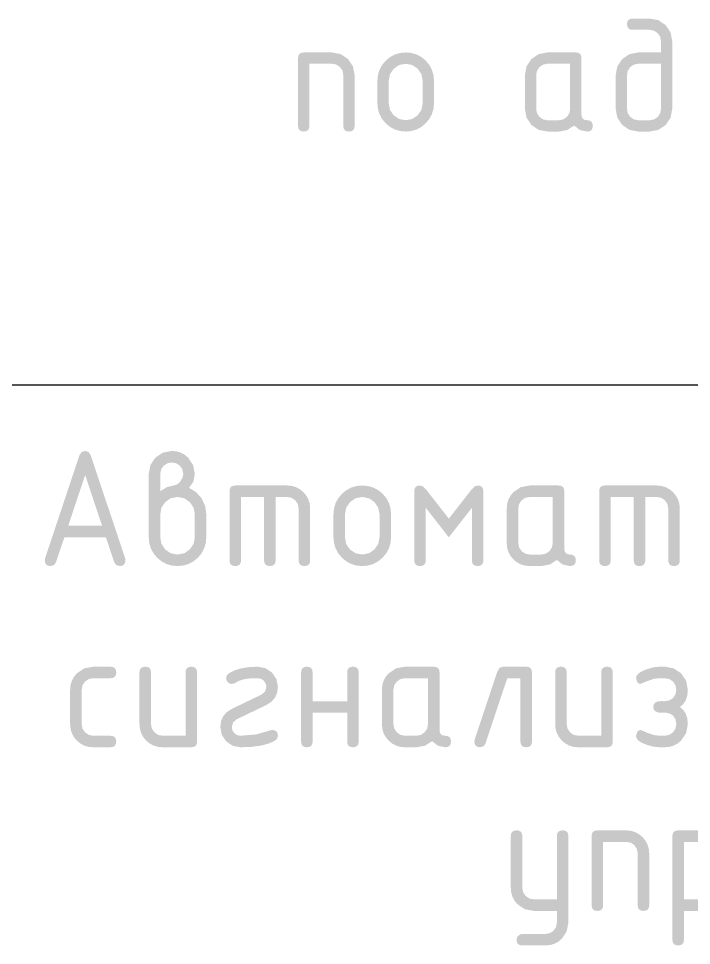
# Model space of a CAD drawing. Header units: millimetres. Extents: x 0 to 420, y 0 to 297.
# Drawn here: x 306.89 to 321.5, y 18.43 to 38.57 of the extents above; entities that cross this region are included whole.
import ezdxf

# ---------------------------------------------------------------- set-up
doc = ezdxf.new("R2010")
doc.units = ezdxf.units.MM
doc.layers.get('0').update_dxf_attribs({"linetype": 'CONTINUOUS'})

msp = doc.modelspace()

# ---------------------------------------------------------------- hatches: boundary and pattern name
at = {"true_color": 0x000007}
h = msp.add_hatch(color=0, dxfattribs=at)
h.paths.add_polyline_path([(321.086902, 38.075245), (321.086902, 36.601847), (321.051004, 36.411264), (320.943586, 36.252928), (320.784767, 36.146268), (320.595769, 36.110714), (320.350478, 36.110714), (320.159895, 36.146405), (320.001559, 36.25403), (319.894898, 36.412436), (319.859345, 36.601847), (319.859345, 37.338822), (319.894967, 37.528922), (320.00211, 37.68719), (320.160791, 37.794126), (320.350478, 37.829955), (320.841611, 37.829955), (320.841611, 38.075245), (320.823834, 38.170881), (320.770504, 38.249981), (320.691405, 38.303311), (320.595769, 38.321087), (320.227557, 38.321087), (320.173701, 38.328736), (320.135297, 38.35168), (320.112293, 38.38992), (320.104636, 38.443457), (320.112293, 38.49708), (320.135297, 38.53551), (320.173701, 38.558644), (320.227557, 38.566378), (320.595769, 38.566378), (320.786351, 38.53048), (320.944688, 38.423062), (321.051348, 38.264243)], flags=0)
h.paths.add_polyline_path([(320.841611, 36.601847), (320.841611, 37.584113), (320.350478, 37.584113), (320.255531, 37.56606), (320.176294, 37.512455), (320.122481, 37.43308), (320.104636, 37.338822), (320.104636, 36.601847), (320.12255, 36.508278), (320.176845, 36.428765), (320.256634, 36.374471), (320.350478, 36.356556), (320.595769, 36.356556), (320.690509, 36.374333), (320.769953, 36.427663), (320.823558, 36.5069)], flags=0)
for points in [[(312.962428, 36.233635), (312.962428, 37.707034), (312.970076, 37.760657), (312.993021, 37.799087), (313.031261, 37.82222), (313.084798, 37.829955), (313.698852, 37.829955), (313.88785, 37.794057), (314.046669, 37.686639), (314.154087, 37.52782), (314.189985, 37.338822), (314.189985, 36.233635), (314.18225, 36.17978), (314.159116, 36.141376), (314.120686, 36.118371), (314.067064, 36.110714), (314.013527, 36.118371), (313.975286, 36.141376), (313.952342, 36.17978), (313.944694, 36.233635), (313.944694, 37.338822), (313.926917, 37.434458), (313.873587, 37.513557), (313.794488, 37.566405), (313.698852, 37.584113), (313.207719, 37.584113), (313.207719, 36.233635), (313.199985, 36.17978), (313.176851, 36.141376), (313.138421, 36.118371), (313.084798, 36.110714), (313.031261, 36.118371), (312.993021, 36.141376), (312.970076, 36.17978)], [(311.599457, 28.42066), (312.725038, 28.42066), (312.825291, 28.411478), (312.917688, 28.384004), (313.002231, 28.338339), (313.078919, 28.274588), (313.14267, 28.1979), (313.188335, 28.113357), (313.215809, 28.02096), (313.224991, 27.920707), (313.224991, 26.795126), (313.217144, 26.740228), (313.19364, 26.701144), (313.15453, 26.677769), (313.099865, 26.67), (313.044967, 26.677769), (313.005883, 26.701144), (312.982508, 26.740228), (312.974739, 26.795126), (312.974739, 27.920707), (312.956618, 28.017997), (312.90253, 28.09875), (312.822259, 28.152838), (312.725038, 28.170959), (312.474787, 28.170959), (312.474787, 26.795126), (312.46694, 26.740228), (312.443436, 26.701144), (312.404326, 26.677769), (312.349661, 26.67), (312.294763, 26.677769), (312.255679, 26.701144), (312.232304, 26.740228), (312.224535, 26.795126), (312.224535, 28.170959), (311.724583, 28.170959), (311.724583, 26.795126), (311.716736, 26.740228), (311.693232, 26.701144), (311.654122, 26.677769), (311.599457, 26.67), (311.544559, 26.677769), (311.505475, 26.701144), (311.4821, 26.740228), (311.474331, 26.795126), (311.474331, 28.295534), (311.4821, 28.350199), (311.505475, 28.389309), (311.544559, 28.412813)], [(316.235615, 27.295078), (315.735663, 27.93559), (315.735663, 26.795126), (315.727817, 26.740228), (315.704313, 26.701144), (315.665202, 26.677769), (315.610537, 26.67), (315.55564, 26.677769), (315.516555, 26.701144), (315.49318, 26.740228), (315.485411, 26.795126), (315.485411, 28.295534), (315.49318, 28.350199), (315.516555, 28.389309), (315.55564, 28.412813), (315.610537, 28.42066), (315.672893, 28.400816), (315.735663, 28.341285), (316.235615, 27.700772), (316.736119, 28.341285), (316.798199, 28.400816), (316.860693, 28.42066), (316.915358, 28.412813), (316.954469, 28.389309), (316.977973, 28.350199), (316.985819, 28.295534), (316.985819, 26.795126), (316.977973, 26.740228), (316.954469, 26.701144), (316.915358, 26.677769), (316.860693, 26.67), (316.806114, 26.677769), (316.767194, 26.701144), (316.743879, 26.740228), (316.736119, 26.795126), (316.736119, 27.93559)], [(319.625508, 28.42066), (320.75109, 28.42066), (320.851342, 28.411478), (320.943739, 28.384004), (321.028282, 28.338339), (321.10497, 28.274588), (321.168721, 28.1979), (321.214386, 28.113357), (321.241861, 28.02096), (321.251042, 27.920707), (321.251042, 26.795126), (321.243196, 26.740228), (321.219692, 26.701144), (321.180581, 26.677769), (321.125916, 26.67), (321.071018, 26.677769), (321.031934, 26.701144), (321.008559, 26.740228), (321.00079, 26.795126), (321.00079, 27.920707), (320.982669, 28.017997), (320.928581, 28.09875), (320.84831, 28.152838), (320.75109, 28.170959), (320.500838, 28.170959), (320.500838, 26.795126), (320.492992, 26.740228), (320.469488, 26.701144), (320.430377, 26.677769), (320.375712, 26.67), (320.320814, 26.677769), (320.28173, 26.701144), (320.258355, 26.740228), (320.250586, 26.795126), (320.250586, 28.170959), (319.750634, 28.170959), (319.750634, 26.795126), (319.742788, 26.740228), (319.719284, 26.701144), (319.680173, 26.677769), (319.625508, 26.67), (319.57061, 26.677769), (319.531526, 26.701144), (319.508151, 26.740228), (319.500382, 26.795126), (319.500382, 28.295534), (319.508151, 28.350199), (319.531526, 28.389309), (319.57061, 28.412813)], [(308.263878, 23.983538), (308.263878, 23.233334), (308.282206, 23.137905), (308.337741, 23.056945), (308.418425, 23.00141), (308.513578, 22.983082), (308.888956, 22.983082), (308.943621, 22.975236), (308.982732, 22.951732), (309.006236, 22.912621), (309.014082, 22.857956), (309.006236, 22.803059), (308.982732, 22.763974), (308.943621, 22.740599), (308.888956, 22.732831), (308.513578, 22.732831), (308.412611, 22.74184), (308.319757, 22.768935), (308.235068, 22.814221), (308.158596, 22.8778), (308.095017, 22.954281), (308.049731, 23.039031), (308.022635, 23.132048), (308.013626, 23.233334), (308.013626, 23.983538), (308.022635, 24.084428), (308.049731, 24.177152), (308.095017, 24.261816), (308.158596, 24.338521), (308.319757, 24.447179), (308.513578, 24.48349), (308.888956, 24.48349), (308.943621, 24.475644), (308.982732, 24.45214), (309.006236, 24.413029), (309.014082, 24.358364), (309.006236, 24.303786), (308.982732, 24.264865), (308.943621, 24.24155), (308.888956, 24.23379), (308.513578, 24.23379), (308.417254, 24.215324), (308.336638, 24.160478), (308.282068, 24.079863)], [(310.769948, 24.358364), (310.769948, 22.857956), (310.762102, 22.803059), (310.738597, 22.763974), (310.699487, 22.740599), (310.644822, 22.732831), (310.019193, 22.732831), (309.918225, 22.74184), (309.825371, 22.768935), (309.740682, 22.814221), (309.66421, 22.8778), (309.600631, 22.954281), (309.555345, 23.039031), (309.528249, 23.132048), (309.51924, 23.233334), (309.51924, 24.358364), (309.527009, 24.413029), (309.550384, 24.45214), (309.589469, 24.475644), (309.644366, 24.48349), (309.699031, 24.475644), (309.738142, 24.45214), (309.761646, 24.413029), (309.769492, 24.358364), (309.769492, 23.233334), (309.78782, 23.137905), (309.843355, 23.056945), (309.924039, 23.00141), (310.019193, 22.983082), (310.519696, 22.983082), (310.519696, 24.358364), (310.527465, 24.413029), (310.55084, 24.45214), (310.589924, 24.475644), (310.644822, 24.48349), (310.699487, 24.475644), (310.738597, 24.45214), (310.762102, 24.413029)], [(312.399426, 23.108208), (312.454091, 23.100362), (312.493202, 23.076858), (312.516706, 23.037747), (312.524552, 22.983082), (312.506844, 22.918866), (312.453997, 22.871186), (312.317364, 22.8105), (312.148072, 22.767282), (311.946121, 22.741426), (311.71151, 22.732831), (311.542976, 22.764732), (311.401727, 22.860713), (311.305746, 23.001961), (311.273845, 23.170496), (311.28946, 23.298231), (311.336339, 23.406898), (311.414534, 23.496445), (311.524097, 23.566819), (312.171774, 23.879358), (312.248669, 23.945435), (312.2743, 24.045825), (312.260382, 24.117828), (312.219179, 24.178668), (312.158339, 24.219872), (312.086336, 24.23379), (311.900232, 24.2269), (311.769939, 24.20678), (311.680573, 24.175705), (311.582525, 24.123547), (311.524097, 24.108664), (311.477381, 24.117897), (311.436453, 24.146147), (311.408203, 24.187074), (311.398971, 24.23379), (311.415507, 24.295044), (311.465116, 24.343482), (311.586367, 24.404658), (311.730251, 24.448419), (311.896873, 24.474714), (312.086336, 24.48349), (312.254663, 24.451382), (312.396119, 24.355608), (312.492375, 24.214153), (312.524552, 24.045825), (312.508748, 23.918098), (312.461369, 23.809492), (312.382468, 23.720109), (312.272096, 23.650053), (311.62993, 23.340821), (311.550555, 23.272608), (311.524097, 23.170496), (311.537739, 23.098286), (311.578667, 23.037653), (311.6393, 22.996725), (311.71151, 22.983082), (312.054297, 23.011746), (312.352022, 23.098286)], [(313.278701, 23.483035), (313.278701, 22.857956), (313.270855, 22.803059), (313.247351, 22.763974), (313.20824, 22.740599), (313.153575, 22.732831), (313.098678, 22.740599), (313.059593, 22.763974), (313.036218, 22.803059), (313.028449, 22.857956), (313.028449, 24.358364), (313.036218, 24.413029), (313.059593, 24.45214), (313.098678, 24.475644), (313.153575, 24.48349), (313.20824, 24.475644), (313.247351, 24.45214), (313.270855, 24.413029), (313.278701, 24.358364), (313.278701, 23.733286), (314.028905, 23.733286), (314.028905, 24.358364), (314.036674, 24.413029), (314.060049, 24.45214), (314.099133, 24.475644), (314.154031, 24.48349), (314.208696, 24.475644), (314.247806, 24.45214), (314.271311, 24.413029), (314.279157, 24.358364), (314.279157, 22.857956), (314.271311, 22.803059), (314.247806, 22.763974), (314.208696, 22.740599), (314.154031, 22.732831), (314.099133, 22.740599), (314.060049, 22.763974), (314.036674, 22.803059), (314.028905, 22.857956), (314.028905, 23.483035)], [(317.415617, 24.48349), (317.916121, 24.48349), (317.970786, 24.475644), (318.009896, 24.45214), (318.033401, 24.413029), (318.041247, 24.358364), (318.041247, 22.857956), (318.033401, 22.803059), (318.009896, 22.763974), (317.970786, 22.740599), (317.916121, 22.732831), (317.861223, 22.740599), (317.822139, 22.763974), (317.798764, 22.803059), (317.790995, 22.857956), (317.790995, 24.23379), (317.504914, 24.23379), (317.033074, 22.818269), (316.989252, 22.754052), (316.915665, 22.732831), (316.860768, 22.740703), (316.821683, 22.764388), (316.798308, 22.803989), (316.790539, 22.85961), (316.796051, 22.897644), (317.290491, 24.381515), (317.338792, 24.457928)], [(319.795851, 24.358364), (319.795851, 22.857956), (319.788005, 22.803059), (319.764501, 22.763974), (319.72539, 22.740599), (319.670725, 22.732831), (319.045096, 22.732831), (318.944129, 22.74184), (318.851275, 22.768935), (318.766586, 22.814221), (318.690113, 22.8778), (318.626534, 22.954281), (318.581248, 23.039031), (318.554153, 23.132048), (318.545144, 23.233334), (318.545144, 24.358364), (318.552912, 24.413029), (318.576287, 24.45214), (318.615372, 24.475644), (318.67027, 24.48349), (318.724935, 24.475644), (318.764045, 24.45214), (318.787549, 24.413029), (318.795395, 24.358364), (318.795395, 23.233334), (318.813723, 23.137905), (318.869258, 23.056945), (318.949942, 23.00141), (319.045096, 22.983082), (319.545599, 22.983082), (319.545599, 24.358364), (319.553368, 24.413029), (319.576743, 24.45214), (319.615828, 24.475644), (319.670725, 24.48349), (319.72539, 24.475644), (319.764501, 24.45214), (319.788005, 24.413029)], [(321.175078, 23.233334), (321.158542, 23.337927), (321.108932, 23.416889), (321.043062, 23.461124), (320.960655, 23.481381), (320.799701, 23.483035), (320.710955, 23.519415), (320.68367, 23.559447), (320.674575, 23.60816), (320.683739, 23.657012), (320.711506, 23.698009), (320.760978, 23.725569), (320.836081, 23.73494), (320.873563, 23.73494), (320.913802, 23.733286), (321.025492, 23.751132), (321.10783, 23.804944), (321.158197, 23.88556), (321.175078, 23.983538), (321.156957, 24.080828), (321.102869, 24.161581), (321.022323, 24.215669), (320.924826, 24.23379), (320.799701, 24.23379), (320.683256, 24.217736), (320.542834, 24.169849), (320.47649, 24.142038), (320.429628, 24.122238), (320.4023, 24.110395), (320.358728, 24.11769), (320.32786, 24.151659), (320.299748, 24.239302), (320.312478, 24.287352), (320.350736, 24.333077), (320.414625, 24.376425), (320.504249, 24.417344), (320.663137, 24.466954), (320.799701, 24.48349), (320.924826, 24.48349), (321.118716, 24.447179), (321.28036, 24.338521), (321.389019, 24.177152), (321.42533, 23.983538), (321.414495, 23.859618), (321.382059, 23.755748), (321.328127, 23.671929), (321.252799, 23.60816), (321.328127, 23.542617), (321.382059, 23.458368), (321.414495, 23.355308), (321.42533, 23.233334), (321.389019, 23.039031), (321.28036, 22.8778), (321.203569, 22.814221), (321.118716, 22.768935), (321.025802, 22.74184), (320.924826, 22.732831), (320.799701, 22.732831), (320.660036, 22.748954), (320.502596, 22.797323), (320.413695, 22.836795), (320.350322, 22.879936), (320.312375, 22.926695), (320.299748, 22.977019), (320.32786, 23.064111), (320.359142, 23.098355), (320.396211, 23.109862), (320.436725, 23.093877), (320.548346, 23.046472), (320.684772, 22.998861), (320.799701, 22.983082), (320.924826, 22.983082), (321.021151, 23.001272), (321.101767, 23.055843), (321.156612, 23.136527)], [(318.581796, 18.922593), (318.581796, 19.176704), (318.081293, 19.176704), (317.887472, 19.213084), (317.72631, 19.322224), (317.662731, 19.399007), (317.617445, 19.483799), (317.590349, 19.57655), (317.58134, 19.677207), (317.58134, 20.802237), (317.589109, 20.856902), (317.612484, 20.896013), (317.651569, 20.919517), (317.706466, 20.927363), (317.761131, 20.919517), (317.800242, 20.896013), (317.823746, 20.856902), (317.831592, 20.802237), (317.831592, 19.677207), (317.84992, 19.581778), (317.905455, 19.500818), (317.986139, 19.445283), (318.081293, 19.426955), (318.581796, 19.426955), (318.581796, 20.802237), (318.589565, 20.856902), (318.61294, 20.896013), (318.652024, 20.919517), (318.706922, 20.927363), (318.761587, 20.919517), (318.800698, 20.896013), (318.824202, 20.856902), (318.832048, 20.802237), (318.832048, 18.926452), (318.79615, 18.733802), (318.688732, 18.572572), (318.612854, 18.50882), (318.529017, 18.463155), (318.437119, 18.435681), (318.337057, 18.4265), (317.831592, 18.4265), (317.776695, 18.434346), (317.73761, 18.45785), (317.714235, 18.49696), (317.706466, 18.551625), (317.715699, 18.598065), (317.743949, 18.638717), (317.784877, 18.666967), (317.831592, 18.6762), (318.331544, 18.6762), (318.429041, 18.693908), (318.509587, 18.746756), (318.563675, 18.825786)], [(319.335945, 19.301829), (319.335945, 20.802237), (319.343714, 20.856902), (319.367089, 20.896013), (319.406173, 20.919517), (319.461071, 20.927363), (320.086149, 20.927363), (320.18641, 20.918182), (320.278868, 20.890707), (320.363574, 20.845043), (320.44058, 20.781291), (320.504332, 20.704603), (320.549997, 20.620061), (320.577471, 20.527663), (320.586652, 20.427411), (320.586652, 19.301829), (320.578806, 19.246932), (320.555302, 19.207847), (320.516192, 19.184472), (320.461527, 19.176704), (320.406629, 19.184472), (320.367544, 19.207847), (320.344169, 19.246932), (320.336401, 19.301829), (320.336401, 20.427411), (320.31828, 20.524701), (320.264192, 20.605454), (320.183645, 20.659542), (320.086149, 20.677663), (319.586197, 20.677663), (319.586197, 19.301829), (319.578351, 19.246932), (319.554846, 19.207847), (319.515736, 19.184472), (319.461071, 19.176704), (319.406173, 19.184472), (319.367089, 19.207847), (319.343714, 19.246932)]]:
    msp.add_hatch(color=0, dxfattribs=at).paths.add_polyline_path(points, flags=0)
h = msp.add_hatch(color=0, dxfattribs=at)
h.paths.add_polyline_path([(314.685702, 36.724768), (314.685702, 37.215901), (314.696873, 37.338495), (314.730419, 37.451683), (314.786394, 37.55557), (314.864847, 37.650258), (314.959303, 37.728798), (315.063216, 37.784962), (315.176533, 37.818698), (315.299205, 37.829955), (315.42322, 37.818801), (315.537261, 37.785375), (315.641277, 37.729728), (315.735216, 37.651912), (315.813032, 37.557973), (315.868679, 37.453957), (315.902105, 37.339916), (315.913259, 37.215901), (315.913259, 36.724768), (315.902002, 36.601778), (315.868266, 36.488297), (315.812102, 36.384324), (315.733562, 36.289859), (315.639106, 36.211406), (315.535194, 36.155432), (315.421876, 36.121885), (315.299205, 36.110714), (315.176533, 36.121885), (315.063216, 36.155432), (314.959303, 36.211406), (314.864847, 36.289859), (314.786394, 36.384324), (314.730419, 36.488297), (314.696873, 36.601778)], flags=0)
h.paths.add_polyline_path([(315.667968, 36.724768), (315.667968, 37.215901), (315.64082, 37.35715), (315.55993, 37.476074), (315.440523, 37.556965), (315.299205, 37.584113), (315.157956, 37.556965), (315.039031, 37.476074), (314.957934, 37.35715), (314.930993, 37.215901), (314.930993, 36.724768), (314.957589, 36.582141), (315.037929, 36.463492), (315.156578, 36.383152), (315.299205, 36.356556), (315.440523, 36.383428), (315.55993, 36.464043), (315.64082, 36.583037)], flags=0)
h = msp.add_hatch(color=0, dxfattribs=at)
h.paths.add_polyline_path([(318.869971, 37.584113), (318.378838, 37.584113), (318.283892, 37.56606), (318.204654, 37.512455), (318.150842, 37.43308), (318.132996, 37.338822), (318.132996, 36.601847), (318.150911, 36.508278), (318.205206, 36.428765), (318.284994, 36.374471), (318.378838, 36.356556), (318.624129, 36.356556), (318.718869, 36.374333), (318.798313, 36.427663), (318.851919, 36.5069), (318.869971, 36.601847)], flags=0)
h.paths.add_polyline_path([(319.361104, 36.233635), (319.35337, 36.17978), (319.330236, 36.141376), (319.291806, 36.118371), (319.238183, 36.110714), (319.081914, 36.143098), (318.957063, 36.240801), (318.805893, 36.143098), (318.624129, 36.110714), (318.378838, 36.110714), (318.188256, 36.146268), (318.029919, 36.252928), (317.923259, 36.411264), (317.887706, 36.601847), (317.887706, 37.338822), (317.923259, 37.528922), (318.029919, 37.68719), (318.188256, 37.794126), (318.378838, 37.829955), (318.992341, 37.829955), (319.045964, 37.82222), (319.084394, 37.799087), (319.107528, 37.760657), (319.115262, 37.707034), (319.115262, 36.478926), (319.122919, 36.425389), (319.145923, 36.387149), (319.184328, 36.364204), (319.238183, 36.356556), (319.291806, 36.348822), (319.330236, 36.325688), (319.35337, 36.287258)], flags=0)
h = msp.add_hatch(color=0, dxfattribs=at)
h.paths.add_polyline_path([(308.33858, 28.648312), (307.97092, 27.54533), (308.706241, 27.54533)], flags=0)
h.paths.add_polyline_path([(309.21391, 26.795126), (309.206064, 26.740228), (309.18256, 26.701144), (309.143449, 26.677769), (309.088784, 26.67), (309.013543, 26.691222), (308.969722, 26.755438), (308.789474, 27.295078), (307.887686, 27.295078), (307.707439, 26.755438), (307.663617, 26.691222), (307.588376, 26.67), (307.533479, 26.677769), (307.494394, 26.701144), (307.471019, 26.740228), (307.463251, 26.795126), (307.468763, 26.834813), (308.213455, 29.070542), (308.261755, 29.146197), (308.33858, 29.171415), (308.414717, 29.147092), (308.461501, 29.074401), (309.208398, 26.834813)], flags=0)
h = msp.add_hatch(color=0, dxfattribs=at)
h.paths.add_polyline_path([(309.969978, 28.295534), (310.122182, 28.389309), (310.261571, 28.42066), (310.336398, 28.442295), (310.405438, 28.507752), (310.453807, 28.589125), (310.46993, 28.670911), (310.451809, 28.768408), (310.397721, 28.848954), (310.317175, 28.903042), (310.219679, 28.921163), (310.123354, 28.902697), (310.042739, 28.847851), (309.988168, 28.767236), (309.969978, 28.670911)], flags=0)
h.paths.add_polyline_path([(310.595056, 28.369397), (310.749603, 28.276035), (310.86901, 28.140091), (310.94494, 27.975278), (310.970434, 27.795581), (310.970434, 27.295078), (310.95897, 27.169401), (310.924614, 27.053646), (310.867417, 26.947812), (310.78743, 26.851901), (310.690985, 26.772319), (310.585134, 26.715475), (310.469775, 26.681369), (310.344805, 26.67), (310.219127, 26.681377), (310.103372, 26.715544), (309.997539, 26.772552), (309.901627, 26.852452), (309.822046, 26.948665), (309.765202, 27.054541), (309.731095, 27.17003), (309.719726, 27.295078), (309.719726, 28.670911), (309.756107, 28.864801), (309.865247, 29.026445), (310.026753, 29.135104), (310.219679, 29.171415), (310.320654, 29.162234), (310.413569, 29.134759), (310.498421, 29.089094), (310.575212, 29.025343), (310.683871, 28.86363), (310.720182, 28.670911), (310.688832, 28.500517)], flags=0)
h.paths.add_polyline_path([(310.720182, 27.295078), (310.720182, 27.795581), (310.692897, 27.939518), (310.611041, 28.060716), (310.489912, 28.143329), (310.344805, 28.170959), (310.199697, 28.143329), (310.078568, 28.060716), (309.996988, 27.939518), (309.969978, 27.795581), (309.969978, 27.295078), (309.996988, 27.149971), (310.078568, 27.028841), (310.199697, 26.947261), (310.344805, 26.920252), (310.489912, 26.947606), (310.611041, 27.029943), (310.692897, 27.151142)], flags=0)
h = msp.add_hatch(color=0, dxfattribs=at)
h.paths.add_polyline_path([(313.730807, 27.295078), (313.730807, 27.795581), (313.742184, 27.920544), (313.776351, 28.035842), (313.833359, 28.141529), (313.913259, 28.237656), (314.009472, 28.317643), (314.115348, 28.37484), (314.230837, 28.409196), (314.355885, 28.42066), (314.482277, 28.409308), (314.598489, 28.375322), (314.704468, 28.318805), (314.800164, 28.239861), (314.879427, 28.144165), (314.936108, 28.038185), (314.970154, 27.921973), (314.981514, 27.795581), (314.981514, 27.295078), (314.970051, 27.17003), (314.935694, 27.054541), (314.878497, 26.948665), (314.798511, 26.852452), (314.702065, 26.772552), (314.596215, 26.715544), (314.480856, 26.681377), (314.355885, 26.67), (314.230837, 26.681377), (314.115348, 26.715544), (314.009472, 26.772552), (313.913259, 26.852452), (313.833359, 26.948665), (313.776351, 27.054541), (313.742184, 27.17003)], flags=0)
h.paths.add_polyline_path([(314.731263, 27.295078), (314.731263, 27.795581), (314.703633, 27.939518), (314.621019, 28.060716), (314.499821, 28.143329), (314.355885, 28.170959), (314.211742, 28.143329), (314.09075, 28.060716), (314.008413, 27.939518), (313.981059, 27.795581), (313.981059, 27.295078), (314.008068, 27.149971), (314.089648, 27.028841), (314.210777, 26.947261), (314.355885, 26.920252), (314.499821, 26.947606), (314.621019, 27.029943), (314.703633, 27.151142)], flags=0)
h = msp.add_hatch(color=0, dxfattribs=at)
h.paths.add_polyline_path([(318.493352, 28.170959), (317.992849, 28.170959), (317.896524, 28.152493), (317.815909, 28.097647), (317.761339, 28.017032), (317.743148, 27.920707), (317.743148, 27.170503), (317.761476, 27.075074), (317.817011, 26.994114), (317.897695, 26.93858), (317.992849, 26.920252), (318.243101, 26.920252), (318.339426, 26.938442), (318.420041, 26.993012), (318.474887, 27.073696), (318.493352, 27.170503)], flags=0)
h.paths.add_polyline_path([(318.993305, 26.795126), (318.985459, 26.740228), (318.961954, 26.701144), (318.922844, 26.677769), (318.868179, 26.67), (318.709429, 26.703142), (318.582098, 26.802843), (318.427896, 26.703142), (318.243101, 26.67), (317.992849, 26.67), (317.891882, 26.679009), (317.799028, 26.706104), (317.714339, 26.75139), (317.637866, 26.81497), (317.574287, 26.891451), (317.529001, 26.9762), (317.501906, 27.069218), (317.492897, 27.170503), (317.492897, 27.920707), (317.501906, 28.021597), (317.529001, 28.114322), (317.574287, 28.198985), (317.637866, 28.27569), (317.799028, 28.384348), (317.992849, 28.42066), (318.618478, 28.42066), (318.673143, 28.412813), (318.712254, 28.389309), (318.735758, 28.350199), (318.743604, 28.295534), (318.743604, 27.045377), (318.751364, 26.99048), (318.774679, 26.951395), (318.8136, 26.92802), (318.868179, 26.920252), (318.922844, 26.912405), (318.961954, 26.888901), (318.985459, 26.849791)], flags=0)
h = msp.add_hatch(color=0, dxfattribs=at)
h.paths.add_polyline_path([(315.78351, 24.23379), (315.283006, 24.23379), (315.186681, 24.215324), (315.106066, 24.160478), (315.051496, 24.079863), (315.033306, 23.983538), (315.033306, 23.233334), (315.051633, 23.137905), (315.107168, 23.056945), (315.187853, 23.00141), (315.283006, 22.983082), (315.533258, 22.983082), (315.629583, 23.001272), (315.710198, 23.055843), (315.765044, 23.136527), (315.78351, 23.233334)], flags=0)
h.paths.add_polyline_path([(316.283462, 22.857956), (316.275616, 22.803059), (316.252111, 22.763974), (316.213001, 22.740599), (316.158336, 22.732831), (315.999586, 22.765972), (315.872255, 22.865673), (315.718053, 22.765972), (315.533258, 22.732831), (315.283006, 22.732831), (315.182039, 22.74184), (315.089185, 22.768935), (315.004496, 22.814221), (314.928023, 22.8778), (314.864444, 22.954281), (314.819158, 23.039031), (314.792063, 23.132048), (314.783054, 23.233334), (314.783054, 23.983538), (314.792063, 24.084428), (314.819158, 24.177152), (314.864444, 24.261816), (314.928023, 24.338521), (315.089185, 24.447179), (315.283006, 24.48349), (315.908635, 24.48349), (315.9633, 24.475644), (316.002411, 24.45214), (316.025915, 24.413029), (316.033761, 24.358364), (316.033761, 23.108208), (316.041521, 23.053311), (316.064836, 23.014226), (316.103757, 22.990851), (316.158336, 22.983082), (316.213001, 22.975236), (316.252111, 22.951732), (316.275616, 22.912621)], flags=0)
h = msp.add_hatch(color=0, dxfattribs=at)
h.paths.add_polyline_path([(321.09055, 20.802237), (321.098318, 20.856902), (321.121693, 20.896013), (321.160778, 20.919517), (321.215675, 20.927363), (321.840753, 20.927363), (322.034643, 20.891052), (322.196287, 20.782394), (322.304946, 20.621025), (322.341257, 20.427411), (322.341257, 19.677207), (322.304946, 19.483799), (322.196287, 19.322224), (322.034643, 19.213084), (321.840753, 19.176704), (321.340801, 19.176704), (321.340801, 18.551625), (321.332955, 18.49696), (321.309451, 18.45785), (321.27034, 18.434346), (321.215675, 18.4265), (321.160778, 18.434346), (321.121693, 18.45785), (321.098318, 18.49696), (321.09055, 18.551625)], flags=0)
h.paths.add_polyline_path([(321.340801, 20.677663), (321.340801, 19.426955), (321.840753, 19.426955), (321.937078, 19.445145), (322.017694, 19.499716), (322.07254, 19.5804), (322.091005, 19.677207), (322.091005, 20.427411), (322.072884, 20.524701), (322.018796, 20.605454), (321.93825, 20.659542), (321.840753, 20.677663)], flags=0)

# ---------------------------------------------------------------- linework, layer by layer
at = {"color": 0, "true_color": 0x000007}
msp.add_lwpolyline([(244.094, 30.607), (417.491333, 30.607)], dxfattribs=at)

doc.saveas('drawing.dxf')
